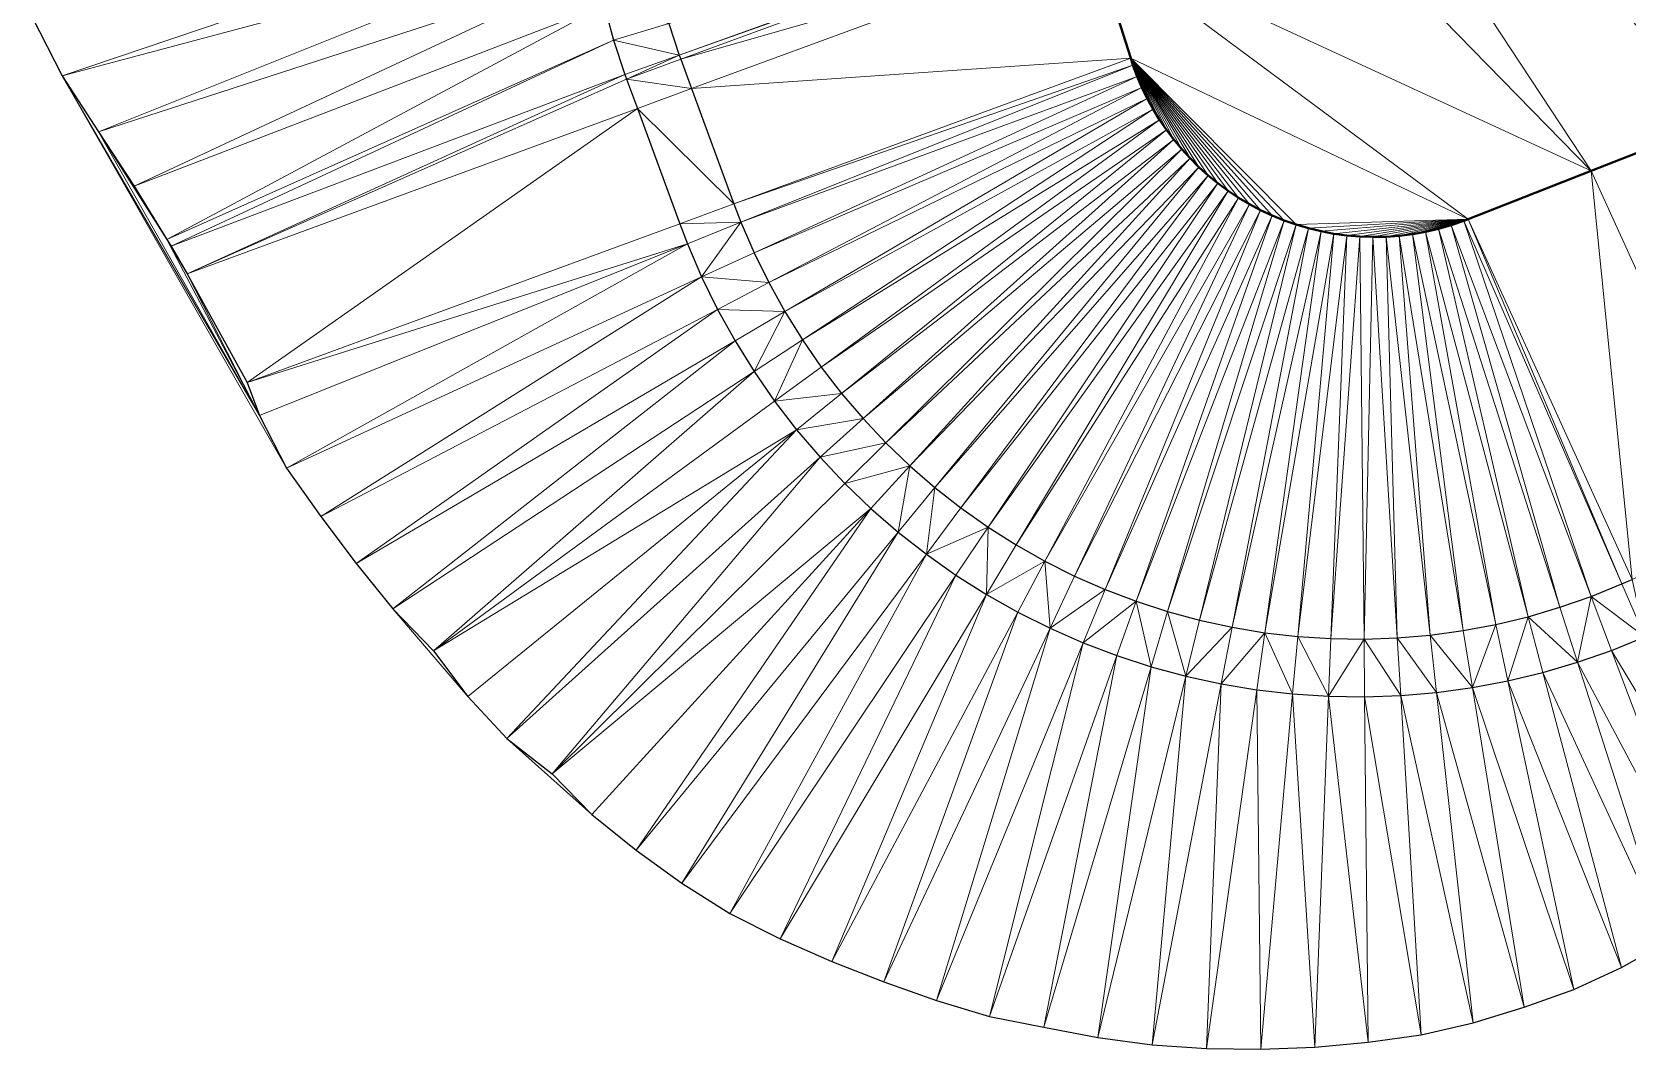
# Model space of a CAD drawing. Header units: metres. Extents: x 246428 to 246884, y 7418966 to 7419490.
# Drawn here: x 246430.2 to 246485.4, y 7418966.3 to 7419001.6 of the extents above; entities that cross this region are included whole.
import ezdxf

# ---------------------------------------------------------------- set-up
doc = ezdxf.new("R2010")
doc.units = ezdxf.units.M
doc.linetypes.add('blank name', pattern=[0])
doc.linetypes.add('HIDDEN', pattern=[9.525, 6.35, -3.175])
doc.layers.add('_12D_UNMAPPED', color=7, linetype='Continuous')
doc.layers.add('BATTER', color=250, linetype='HIDDEN', lineweight=25)
doc.layers.add('DRAINAGE_SWALE', color=7, linetype='CHANNEL_DASHDOT_X4', lineweight=40)
doc.styles.get("Standard").update_dxf_attribs({"font": 'romans.shx', "width": 0.65})
doc.linetypes.add('CHANNEL_DASHDOT_X4', pattern='A,6,-1,1,-1,0.004,[">",Standard,S=4,R=0,X=0,Y=-1.7144],0.004,1,-1,6,-1,1,-1', length=20.008)

msp = doc.modelspace()

# ---------------------------------------------------------------- linework, layer by layer
at = {"layer": '_12D_UNMAPPED', "color": 3, "linetype": 'blank name', "lineweight": 0}
for points in [[(246475.192, 7419026.639, 27.641), (246493.514, 7419000.432, 27.804), (246472.713, 7419022.287, 27.59)], [(246498.174, 7419002.263, 27.849), (246493.514, 7419000.432, 27.804), (246475.192, 7419026.639, 27.641)], [(246488.854, 7418998.6, 27.76), (246470.234, 7419017.934, 27.539), (246472.713, 7419022.287, 27.59)], [(246493.514, 7419000.432, 27.804), (246488.854, 7418998.6, 27.76), (246472.713, 7419022.287, 27.59)], [(246484.194, 7418996.769, 27.716), (246467.754, 7419013.581, 27.488), (246470.234, 7419017.934, 27.539)], [(246488.854, 7418998.6, 27.76), (246484.194, 7418996.769, 27.716), (246470.234, 7419017.934, 27.539)], [(246467.754, 7419013.581, 27.488), (246484.194, 7418996.769, 27.716), (246466.951, 7419004.735, 27.486)], [(246431.213, 7419000.06, 26.857), (246430.159, 7419002.121, 26.742), (246449.35, 7419006.189, 30)], [(246431.213, 7419000.06, 26.857), (246449.35, 7419006.189, 30), (246449.499, 7419004.948, 30)], [(246452.593, 7419000.783, 29.96), (246452.231, 7419001.874, 29.96), (246466.607, 7419005.822, 27.478)], [(246452.593, 7419000.783, 29.96), (246466.607, 7419005.822, 27.478), (246466.623, 7419005.771, 27.478)], [(246452.645, 7419000.64, 29.96), (246452.593, 7419000.783, 29.96), (246466.623, 7419005.771, 27.478)], [(246452.645, 7419000.64, 29.96), (246466.623, 7419005.771, 27.478), (246466.951, 7419004.735, 27.486)], [(246432.472, 7418998.116, 26.991), (246431.213, 7419000.06, 26.857), (246449.499, 7419004.948, 30)], [(246432.472, 7418998.116, 26.991), (246449.499, 7419004.948, 30), (246449.711, 7419003.717, 30)], [(246453.019, 7418999.621, 29.96), (246452.645, 7419000.64, 29.96), (246466.951, 7419004.735, 27.486)], [(246453.019, 7418999.621, 29.96), (246466.951, 7419004.735, 27.486), (246468.236, 7419000.669, 27.519)], [(246466.951, 7419004.735, 27.486), (246479.931, 7418995.093, 27.675), (246468.236, 7419000.669, 27.519)], [(246484.194, 7418996.769, 27.716), (246479.931, 7418995.093, 27.675), (246466.951, 7419004.735, 27.486)], [(246433.702, 7418996.241, 27.106), (246432.472, 7418998.116, 26.991), (246449.711, 7419003.717, 30)], [(246433.702, 7418996.241, 27.106), (246449.711, 7419003.717, 30), (246449.984, 7419002.497, 30)], [(246434.829, 7418994.396, 27.187), (246433.702, 7418996.241, 27.106), (246449.984, 7419002.497, 30)], [(246434.829, 7418994.396, 27.187), (246449.984, 7419002.497, 30), (246450.317, 7419001.292, 30)], [(246450.317, 7419001.292, 30), (246449.984, 7419002.497, 30), (246452.231, 7419001.874, 29.96)], [(246450.317, 7419001.292, 30), (246452.231, 7419001.874, 29.96), (246452.593, 7419000.783, 29.96)], [(246434.981, 7418994.157, 27.197), (246434.829, 7418994.396, 27.187), (246450.317, 7419001.292, 30)], [(246434.981, 7418994.157, 27.197), (246450.317, 7419001.292, 30), (246450.711, 7419000.106, 30)], [(246450.711, 7419000.106, 30), (246450.317, 7419001.292, 30), (246452.593, 7419000.783, 29.96)], [(246450.767, 7418999.951, 30), (246450.711, 7419000.106, 30), (246452.593, 7419000.783, 29.96)], [(246450.767, 7418999.951, 30), (246452.593, 7419000.783, 29.96), (246452.645, 7419000.64, 29.96)], [(246450.767, 7418999.951, 30), (246452.645, 7419000.64, 29.96), (246453.019, 7418999.621, 29.96)], [(246454.486, 7418995.623, 29.96), (246453.019, 7418999.621, 29.96), (246468.236, 7419000.669, 27.519)], [(246454.486, 7418995.623, 29.96), (246468.236, 7419000.669, 27.519), (246468.314, 7419000.434, 27.521)], [(246454.73, 7418994.987, 29.96), (246454.486, 7418995.623, 29.96), (246468.314, 7419000.434, 27.521)], [(246454.73, 7418994.987, 29.96), (246468.314, 7419000.434, 27.521), (246468.46, 7419000.041, 27.524)], [(246470.003, 7418997.521, 27.553), (246469.73, 7418997.851, 27.548), (246468.236, 7419000.669, 27.519)], [(246470.599, 7418996.901, 27.562), (246470.293, 7418997.205, 27.557), (246468.236, 7419000.669, 27.519)], [(246473.138, 7418995.222, 27.598), (246472.738, 7418995.409, 27.593), (246468.236, 7419000.669, 27.519)], [(246469.73, 7418997.851, 27.548), (246469.474, 7418998.192, 27.544), (246468.236, 7419000.669, 27.519)], [(246471.257, 7418996.338, 27.572), (246470.921, 7418996.612, 27.567), (246468.236, 7419000.669, 27.519)], [(246471.608, 7418996.08, 27.577), (246471.257, 7418996.338, 27.572), (246468.236, 7419000.669, 27.519)], [(246471.972, 7418995.839, 27.582), (246471.608, 7418996.08, 27.577), (246468.236, 7419000.669, 27.519)], [(246472.349, 7418995.615, 27.587), (246471.972, 7418995.839, 27.582), (246468.236, 7419000.669, 27.519)], [(246472.738, 7418995.409, 27.593), (246472.349, 7418995.615, 27.587), (246468.236, 7419000.669, 27.519)], [(246473.549, 7418995.055, 27.603), (246473.138, 7418995.222, 27.598), (246468.236, 7419000.669, 27.519)], [(246473.969, 7418994.908, 27.609), (246473.549, 7418995.055, 27.603), (246468.236, 7419000.669, 27.519)], [(246479.931, 7418995.093, 27.675), (246473.969, 7418994.908, 27.609), (246468.236, 7419000.669, 27.519)], [(246470.921, 7418996.612, 27.567), (246470.599, 7418996.901, 27.562), (246468.236, 7419000.669, 27.519)], [(246470.293, 7418997.205, 27.557), (246470.003, 7418997.521, 27.553), (246468.236, 7419000.669, 27.519)], [(246469.474, 7418998.192, 27.544), (246469.235, 7418998.543, 27.54), (246468.236, 7419000.669, 27.519)], [(246469.235, 7418998.543, 27.54), (246469.014, 7418998.905, 27.535), (246468.236, 7419000.669, 27.519)], [(246468.314, 7419000.434, 27.521), (246468.236, 7419000.669, 27.519), (246468.46, 7419000.041, 27.524)], [(246468.46, 7419000.041, 27.524), (246468.236, 7419000.669, 27.519), (246468.626, 7418999.655, 27.528)], [(246468.626, 7418999.655, 27.528), (246468.236, 7419000.669, 27.519), (246468.811, 7418999.276, 27.532)], [(246468.236, 7419000.669, 27.519), (246469.014, 7418998.905, 27.535), (246468.811, 7418999.276, 27.532)], [(246432.472, 7418998.116, 26.991), (246438.049, 7418988.297, 27.338), (246431.213, 7419000.06, 26.857)], [(246438.049, 7418988.297, 27.338), (246438.986, 7418986.474, 27.361), (246431.213, 7419000.06, 26.857)], [(246435.54, 7418993.207, 27.23), (246434.981, 7418994.157, 27.197), (246450.711, 7419000.106, 30)], [(246435.54, 7418993.207, 27.23), (246450.711, 7419000.106, 30), (246450.767, 7418999.951, 30)], [(246451.141, 7418998.932, 30), (246435.54, 7418993.207, 27.23), (246450.767, 7418999.951, 30)], [(246451.141, 7418998.932, 30), (246450.767, 7418999.951, 30), (246453.019, 7418999.621, 29.96)], [(246455.185, 7418993.931, 29.96), (246454.73, 7418994.987, 29.96), (246468.46, 7419000.041, 27.524)], [(246455.185, 7418993.931, 29.96), (246468.46, 7419000.041, 27.524), (246468.626, 7418999.655, 27.528)], [(246454.486, 7418995.623, 29.96), (246451.141, 7418998.932, 30), (246453.019, 7418999.621, 29.96)], [(246455.692, 7418992.898, 29.96), (246455.185, 7418993.931, 29.96), (246468.626, 7418999.655, 27.528)], [(246455.692, 7418992.898, 29.96), (246468.626, 7418999.655, 27.528), (246468.811, 7418999.276, 27.532)], [(246456.249, 7418991.893, 29.96), (246455.692, 7418992.898, 29.96), (246468.811, 7418999.276, 27.532)], [(246469.014, 7418998.905, 27.535), (246456.249, 7418991.893, 29.96), (246468.811, 7418999.276, 27.532)], [(246435.54, 7418993.207, 27.23), (246451.141, 7418998.932, 30), (246437.618, 7418989.432, 27.339)], [(246437.618, 7418989.432, 27.339), (246451.141, 7418998.932, 30), (246452.608, 7418994.934, 30)], [(246452.608, 7418994.934, 30), (246451.141, 7418998.932, 30), (246454.486, 7418995.623, 29.96)], [(246456.857, 7418990.916, 29.96), (246456.249, 7418991.893, 29.96), (246469.014, 7418998.905, 27.535)], [(246456.857, 7418990.916, 29.96), (246469.014, 7418998.905, 27.535), (246469.235, 7418998.543, 27.54)], [(246432.472, 7418998.116, 26.991), (246434.829, 7418994.396, 27.187), (246438.049, 7418988.297, 27.338)], [(246432.472, 7418998.116, 26.991), (246433.702, 7418996.241, 27.106), (246434.829, 7418994.396, 27.187)], [(246457.512, 7418989.971, 29.96), (246456.857, 7418990.916, 29.96), (246469.235, 7418998.543, 27.54)], [(246457.512, 7418989.971, 29.96), (246469.235, 7418998.543, 27.54), (246469.474, 7418998.192, 27.544)], [(246458.214, 7418989.06, 29.96), (246457.512, 7418989.971, 29.96), (246469.474, 7418998.192, 27.544)], [(246458.214, 7418989.06, 29.96), (246469.474, 7418998.192, 27.544), (246469.73, 7418997.851, 27.548)], [(246489.778, 7418984.515, 29.96), (246484.194, 7418996.769, 27.716), (246488.854, 7418998.6, 27.76)], [(246458.96, 7418988.186, 29.96), (246458.214, 7418989.06, 29.96), (246469.73, 7418997.851, 27.548)], [(246458.96, 7418988.186, 29.96), (246469.73, 7418997.851, 27.548), (246470.003, 7418997.521, 27.553)], [(246459.749, 7418987.349, 29.96), (246458.96, 7418988.186, 29.96), (246470.003, 7418997.521, 27.553)], [(246459.749, 7418987.349, 29.96), (246470.003, 7418997.521, 27.553), (246470.293, 7418997.205, 27.557)], [(246460.579, 7418986.554, 29.96), (246459.749, 7418987.349, 29.96), (246470.293, 7418997.205, 27.557)], [(246470.599, 7418996.901, 27.562), (246460.579, 7418986.554, 29.96), (246470.293, 7418997.205, 27.557)], [(246460.579, 7418986.554, 29.96), (246470.599, 7418996.901, 27.562), (246461.448, 7418985.8, 29.96)], [(246461.448, 7418985.8, 29.96), (246470.599, 7418996.901, 27.562), (246470.921, 7418996.612, 27.567)], [(246462.353, 7418985.091, 29.96), (246461.448, 7418985.8, 29.96), (246470.921, 7418996.612, 27.567)], [(246462.353, 7418985.091, 29.96), (246470.921, 7418996.612, 27.567), (246471.257, 7418996.338, 27.572)], [(246485.616, 7418982.618, 29.96), (246479.931, 7418995.093, 27.675), (246484.194, 7418996.769, 27.716)], [(246485.616, 7418982.618, 29.96), (246484.194, 7418996.769, 27.716), (246489.778, 7418984.515, 29.96)], [(246463.293, 7418984.428, 29.96), (246462.353, 7418985.091, 29.96), (246471.257, 7418996.338, 27.572)], [(246463.293, 7418984.428, 29.96), (246471.257, 7418996.338, 27.572), (246471.608, 7418996.08, 27.577)], [(246464.264, 7418983.813, 29.96), (246463.293, 7418984.428, 29.96), (246471.608, 7418996.08, 27.577)], [(246464.264, 7418983.813, 29.96), (246471.608, 7418996.08, 27.577), (246471.972, 7418995.839, 27.582)], [(246452.608, 7418994.934, 30), (246454.486, 7418995.623, 29.96), (246454.73, 7418994.987, 29.96)], [(246465.265, 7418983.247, 29.96), (246464.264, 7418983.813, 29.96), (246471.972, 7418995.839, 27.582)], [(246465.265, 7418983.247, 29.96), (246471.972, 7418995.839, 27.582), (246472.349, 7418995.615, 27.587)], [(246466.293, 7418982.732, 29.96), (246465.265, 7418983.247, 29.96), (246472.349, 7418995.615, 27.587)], [(246466.293, 7418982.732, 29.96), (246472.349, 7418995.615, 27.587), (246472.738, 7418995.409, 27.593)], [(246467.346, 7418982.269, 29.96), (246466.293, 7418982.732, 29.96), (246472.738, 7418995.409, 27.593)], [(246467.346, 7418982.269, 29.96), (246472.738, 7418995.409, 27.593), (246473.138, 7418995.222, 27.598)], [(246437.618, 7418989.432, 27.339), (246452.608, 7418994.934, 30), (246452.874, 7418994.242, 30)], [(246452.874, 7418994.242, 30), (246452.608, 7418994.934, 30), (246454.73, 7418994.987, 29.96)], [(246453.368, 7418993.094, 30), (246452.874, 7418994.242, 30), (246454.73, 7418994.987, 29.96)], [(246453.368, 7418993.094, 30), (246454.73, 7418994.987, 29.96), (246455.185, 7418993.931, 29.96)], [(246468.42, 7418981.859, 29.96), (246467.346, 7418982.269, 29.96), (246473.138, 7418995.222, 27.598)], [(246468.42, 7418981.859, 29.96), (246473.138, 7418995.222, 27.598), (246473.549, 7418995.055, 27.603)], [(246469.514, 7418981.504, 29.96), (246468.42, 7418981.859, 29.96), (246473.549, 7418995.055, 27.603)], [(246469.514, 7418981.504, 29.96), (246473.549, 7418995.055, 27.603), (246473.969, 7418994.908, 27.609)], [(246470.624, 7418981.203, 29.96), (246469.514, 7418981.504, 29.96), (246473.969, 7418994.908, 27.609)], [(246470.624, 7418981.203, 29.96), (246473.969, 7418994.908, 27.609), (246474.397, 7418994.781, 27.614)], [(246474.397, 7418994.781, 27.614), (246473.969, 7418994.908, 27.609), (246479.931, 7418995.093, 27.675)], [(246474.833, 7418994.676, 27.62), (246474.397, 7418994.781, 27.614), (246479.931, 7418995.093, 27.675)], [(246475.275, 7418994.593, 27.625), (246474.833, 7418994.676, 27.62), (246479.931, 7418995.093, 27.675)], [(246475.722, 7418994.533, 27.63), (246475.275, 7418994.593, 27.625), (246479.931, 7418995.093, 27.675)], [(246476.174, 7418994.495, 27.635), (246475.722, 7418994.533, 27.63), (246479.931, 7418995.093, 27.675)], [(246476.628, 7418994.48, 27.641), (246476.174, 7418994.495, 27.635), (246479.931, 7418995.093, 27.675)], [(246477.084, 7418994.488, 27.646), (246476.628, 7418994.48, 27.641), (246479.931, 7418995.093, 27.675)], [(246477.54, 7418994.52, 27.651), (246477.084, 7418994.488, 27.646), (246479.931, 7418995.093, 27.675)], [(246477.995, 7418994.576, 27.656), (246477.54, 7418994.52, 27.651), (246479.931, 7418995.093, 27.675)], [(246478.449, 7418994.656, 27.66), (246477.995, 7418994.576, 27.656), (246479.931, 7418995.093, 27.675)], [(246478.899, 7418994.759, 27.665), (246478.449, 7418994.656, 27.66), (246479.931, 7418995.093, 27.675)], [(246479.344, 7418994.886, 27.669), (246478.899, 7418994.759, 27.665), (246479.931, 7418995.093, 27.675)], [(246483.107, 7418981.648, 29.96), (246478.899, 7418994.759, 27.665), (246479.344, 7418994.886, 27.669)], [(246479.783, 7418995.037, 27.674), (246479.344, 7418994.886, 27.669), (246479.931, 7418995.093, 27.675)], [(246484.193, 7418982.026, 29.96), (246479.344, 7418994.886, 27.669), (246479.783, 7418995.037, 27.674)], [(246484.193, 7418982.026, 29.96), (246483.107, 7418981.648, 29.96), (246479.344, 7418994.886, 27.669)], [(246485.258, 7418982.459, 29.96), (246479.783, 7418995.037, 27.674), (246479.931, 7418995.093, 27.675)], [(246485.258, 7418982.459, 29.96), (246484.193, 7418982.026, 29.96), (246479.783, 7418995.037, 27.674)], [(246485.616, 7418982.618, 29.96), (246485.258, 7418982.459, 29.96), (246479.931, 7418995.093, 27.675)], [(246434.829, 7418994.396, 27.187), (246435.54, 7418993.207, 27.23), (246438.049, 7418988.297, 27.338)], [(246434.829, 7418994.396, 27.187), (246434.981, 7418994.157, 27.197), (246435.54, 7418993.207, 27.23)], [(246438.049, 7418988.297, 27.338), (246437.618, 7418989.432, 27.339), (246452.874, 7418994.242, 30)], [(246438.986, 7418986.474, 27.361), (246438.049, 7418988.297, 27.338), (246452.874, 7418994.242, 30)], [(246438.986, 7418986.474, 27.361), (246452.874, 7418994.242, 30), (246453.368, 7418993.094, 30)], [(246471.747, 7418980.959, 29.96), (246470.624, 7418981.203, 29.96), (246474.397, 7418994.781, 27.614)], [(246471.747, 7418980.959, 29.96), (246474.397, 7418994.781, 27.614), (246474.833, 7418994.676, 27.62)], [(246472.881, 7418980.77, 29.96), (246471.747, 7418980.959, 29.96), (246474.833, 7418994.676, 27.62)], [(246472.881, 7418980.77, 29.96), (246474.833, 7418994.676, 27.62), (246475.275, 7418994.593, 27.625)], [(246474.024, 7418980.639, 29.96), (246472.881, 7418980.77, 29.96), (246475.275, 7418994.593, 27.625)], [(246474.024, 7418980.639, 29.96), (246475.275, 7418994.593, 27.625), (246475.722, 7418994.533, 27.63)], [(246475.171, 7418980.565, 29.96), (246474.024, 7418980.639, 29.96), (246475.722, 7418994.533, 27.63)], [(246475.171, 7418980.565, 29.96), (246475.722, 7418994.533, 27.63), (246476.174, 7418994.495, 27.635)], [(246476.321, 7418980.549, 29.96), (246475.171, 7418980.565, 29.96), (246476.174, 7418994.495, 27.635)], [(246476.321, 7418980.549, 29.96), (246476.174, 7418994.495, 27.635), (246476.628, 7418994.48, 27.641)], [(246477.47, 7418980.589, 29.96), (246476.321, 7418980.549, 29.96), (246476.628, 7418994.48, 27.641)], [(246477.47, 7418980.589, 29.96), (246476.628, 7418994.48, 27.641), (246477.084, 7418994.488, 27.646)], [(246478.616, 7418980.688, 29.96), (246477.084, 7418994.488, 27.646), (246477.54, 7418994.52, 27.651)], [(246478.616, 7418980.688, 29.96), (246477.47, 7418980.589, 29.96), (246477.084, 7418994.488, 27.646)], [(246479.755, 7418980.843, 29.96), (246477.54, 7418994.52, 27.651), (246477.995, 7418994.576, 27.656)], [(246479.755, 7418980.843, 29.96), (246478.616, 7418980.688, 29.96), (246477.54, 7418994.52, 27.651)], [(246480.885, 7418981.055, 29.96), (246477.995, 7418994.576, 27.656), (246478.449, 7418994.656, 27.66)], [(246480.885, 7418981.055, 29.96), (246479.755, 7418980.843, 29.96), (246477.995, 7418994.576, 27.656)], [(246482.004, 7418981.324, 29.96), (246478.449, 7418994.656, 27.66), (246478.899, 7418994.759, 27.665)], [(246482.004, 7418981.324, 29.96), (246480.885, 7418981.055, 29.96), (246478.449, 7418994.656, 27.66)], [(246483.107, 7418981.648, 29.96), (246482.004, 7418981.324, 29.96), (246478.899, 7418994.759, 27.665)], [(246453.368, 7418993.094, 30), (246455.185, 7418993.931, 29.96), (246455.692, 7418992.898, 29.96)], [(246435.54, 7418993.207, 27.23), (246437.618, 7418989.432, 27.339), (246438.049, 7418988.297, 27.338)], [(246440.174, 7418984.793, 27.415), (246438.986, 7418986.474, 27.361), (246453.368, 7418993.094, 30)], [(246440.174, 7418984.793, 27.415), (246453.368, 7418993.094, 30), (246453.919, 7418991.972, 30)], [(246453.919, 7418991.972, 30), (246453.368, 7418993.094, 30), (246455.692, 7418992.898, 29.96)], [(246453.919, 7418991.972, 30), (246455.692, 7418992.898, 29.96), (246456.249, 7418991.893, 29.96)], [(246441.401, 7418983.166, 27.463), (246440.174, 7418984.793, 27.415), (246453.919, 7418991.972, 30)], [(246441.401, 7418983.166, 27.463), (246453.919, 7418991.972, 30), (246454.525, 7418990.879, 30)], [(246454.525, 7418990.879, 30), (246453.919, 7418991.972, 30), (246456.249, 7418991.893, 29.96)], [(246455.185, 7418989.818, 30), (246454.525, 7418990.879, 30), (246456.249, 7418991.893, 29.96)], [(246455.185, 7418989.818, 30), (246456.249, 7418991.893, 29.96), (246456.857, 7418990.916, 29.96)], [(246442.667, 7418981.592, 27.503), (246441.401, 7418983.166, 27.463), (246454.525, 7418990.879, 30)], [(246442.667, 7418981.592, 27.503), (246454.525, 7418990.879, 30), (246455.185, 7418989.818, 30)], [(246455.897, 7418988.791, 30), (246455.185, 7418989.818, 30), (246456.857, 7418990.916, 29.96)], [(246455.897, 7418988.791, 30), (246456.857, 7418990.916, 29.96), (246457.512, 7418989.971, 29.96)], [(246455.897, 7418988.791, 30), (246457.512, 7418989.971, 29.96), (246458.214, 7418989.06, 29.96)], [(246444.073, 7418980.145, 27.559), (246442.667, 7418981.592, 27.503), (246455.185, 7418989.818, 30)], [(246444.073, 7418980.145, 27.559), (246455.185, 7418989.818, 30), (246455.897, 7418988.791, 30)], [(246456.66, 7418987.801, 30), (246444.073, 7418980.145, 27.559), (246455.897, 7418988.791, 30)], [(246456.66, 7418987.801, 30), (246455.897, 7418988.791, 30), (246458.214, 7418989.06, 29.96)], [(246456.66, 7418987.801, 30), (246458.214, 7418989.06, 29.96), (246458.96, 7418988.186, 29.96)], [(246457.471, 7418986.85, 30), (246456.66, 7418987.801, 30), (246458.96, 7418988.186, 29.96)], [(246457.471, 7418986.85, 30), (246458.96, 7418988.186, 29.96), (246459.749, 7418987.349, 29.96)], [(246444.073, 7418980.145, 27.559), (246456.66, 7418987.801, 30), (246445.266, 7418978.561, 27.555)], [(246445.266, 7418978.561, 27.555), (246456.66, 7418987.801, 30), (246446.617, 7418977.109, 27.569)], [(246446.617, 7418977.109, 27.569), (246456.66, 7418987.801, 30), (246457.471, 7418986.85, 30)], [(246458.329, 7418985.941, 30), (246457.471, 7418986.85, 30), (246459.749, 7418987.349, 29.96)], [(246458.329, 7418985.941, 30), (246459.749, 7418987.349, 29.96), (246460.579, 7418986.554, 29.96)], [(246448.192, 7418975.885, 27.62), (246446.617, 7418977.109, 27.569), (246457.471, 7418986.85, 30)], [(246448.192, 7418975.885, 27.62), (246457.471, 7418986.85, 30), (246458.329, 7418985.941, 30)], [(246459.231, 7418985.076, 30), (246458.329, 7418985.941, 30), (246460.579, 7418986.554, 29.96)], [(246460.176, 7418984.257, 30), (246459.231, 7418985.076, 30), (246460.579, 7418986.554, 29.96)], [(246460.176, 7418984.257, 30), (246460.579, 7418986.554, 29.96), (246461.448, 7418985.8, 29.96)], [(246448.192, 7418975.885, 27.62), (246458.329, 7418985.941, 30), (246459.231, 7418985.076, 30)], [(246461.16, 7418983.486, 30), (246460.176, 7418984.257, 30), (246461.448, 7418985.8, 29.96)], [(246461.16, 7418983.486, 30), (246461.448, 7418985.8, 29.96), (246462.353, 7418985.091, 29.96)], [(246449.56, 7418974.471, 27.608), (246448.192, 7418975.885, 27.62), (246459.231, 7418985.076, 30)], [(246451.094, 7418973.24, 27.62), (246449.56, 7418974.471, 27.608), (246459.231, 7418985.076, 30)], [(246451.094, 7418973.24, 27.62), (246459.231, 7418985.076, 30), (246460.176, 7418984.257, 30)], [(246461.16, 7418983.486, 30), (246462.353, 7418985.091, 29.96), (246463.293, 7418984.428, 29.96)], [(246462.181, 7418982.766, 30), (246461.16, 7418983.486, 30), (246463.293, 7418984.428, 29.96)], [(246463.237, 7418982.097, 30), (246462.181, 7418982.766, 30), (246463.293, 7418984.428, 29.96)], [(246463.237, 7418982.097, 30), (246463.293, 7418984.428, 29.96), (246464.264, 7418983.813, 29.96)], [(246452.686, 7418972.092, 27.633), (246451.094, 7418973.24, 27.62), (246460.176, 7418984.257, 30)], [(246452.686, 7418972.092, 27.633), (246460.176, 7418984.257, 30), (246461.16, 7418983.486, 30)], [(246463.237, 7418982.097, 30), (246464.264, 7418983.813, 29.96), (246465.265, 7418983.247, 29.96)], [(246454.34, 7418971.041, 27.649), (246452.686, 7418972.092, 27.633), (246461.16, 7418983.486, 30)], [(246454.34, 7418971.041, 27.649), (246461.16, 7418983.486, 30), (246462.181, 7418982.766, 30)], [(246464.325, 7418981.482, 30), (246463.237, 7418982.097, 30), (246465.265, 7418983.247, 29.96)], [(246465.442, 7418980.922, 30), (246464.325, 7418981.482, 30), (246465.265, 7418983.247, 29.96)], [(246465.442, 7418980.922, 30), (246465.265, 7418983.247, 29.96), (246466.293, 7418982.732, 29.96)], [(246456.091, 7418970.161, 27.681), (246454.34, 7418971.041, 27.649), (246462.181, 7418982.766, 30)], [(246463.237, 7418982.097, 30), (246456.091, 7418970.161, 27.681), (246462.181, 7418982.766, 30)], [(246467.346, 7418982.269, 29.96), (246465.442, 7418980.922, 30), (246466.293, 7418982.732, 29.96)], [(246456.091, 7418970.161, 27.681), (246463.237, 7418982.097, 30), (246457.877, 7418969.377, 27.714)], [(246463.237, 7418982.097, 30), (246464.325, 7418981.482, 30), (246457.877, 7418969.377, 27.714)], [(246466.586, 7418980.419, 30), (246465.442, 7418980.922, 30), (246467.346, 7418982.269, 29.96)], [(246466.586, 7418980.419, 30), (246467.346, 7418982.269, 29.96), (246468.42, 7418981.859, 29.96)], [(246486.056, 7418980.625, 30), (246484.193, 7418982.026, 29.96), (246485.258, 7418982.459, 29.96)], [(246486.056, 7418980.625, 30), (246485.258, 7418982.459, 29.96), (246485.616, 7418982.618, 29.96)], [(246442.667, 7418981.592, 27.503), (246444.073, 7418980.145, 27.559), (246445.266, 7418978.561, 27.555)], [(246467.754, 7418979.974, 30), (246466.586, 7418980.419, 30), (246468.42, 7418981.859, 29.96)], [(246468.943, 7418979.587, 30), (246467.754, 7418979.974, 30), (246468.42, 7418981.859, 29.96)], [(246468.943, 7418979.587, 30), (246468.42, 7418981.859, 29.96), (246469.514, 7418981.504, 29.96)], [(246483.718, 7418979.743, 30), (246482.004, 7418981.324, 29.96), (246483.107, 7418981.648, 29.96)], [(246483.718, 7418979.743, 30), (246483.107, 7418981.648, 29.96), (246484.193, 7418982.026, 29.96)], [(246484.898, 7418980.155, 30), (246483.718, 7418979.743, 30), (246484.193, 7418982.026, 29.96)], [(246484.898, 7418980.155, 30), (246484.193, 7418982.026, 29.96), (246486.056, 7418980.625, 30)], [(246457.877, 7418969.377, 27.714), (246464.325, 7418981.482, 30), (246459.686, 7418968.676, 27.745)], [(246464.325, 7418981.482, 30), (246465.442, 7418980.922, 30), (246459.686, 7418968.676, 27.745)], [(246470.149, 7418979.26, 30), (246468.943, 7418979.587, 30), (246469.514, 7418981.504, 29.96)], [(246470.149, 7418979.26, 30), (246469.514, 7418981.504, 29.96), (246470.624, 7418981.203, 29.96)], [(246470.149, 7418979.26, 30), (246470.624, 7418981.203, 29.96), (246471.747, 7418980.959, 29.96)], [(246480.075, 7418978.869, 30), (246479.755, 7418980.843, 29.96), (246480.885, 7418981.055, 29.96)], [(246481.303, 7418979.1, 30), (246480.075, 7418978.869, 30), (246480.885, 7418981.055, 29.96)], [(246481.303, 7418979.1, 30), (246480.885, 7418981.055, 29.96), (246482.004, 7418981.324, 29.96)], [(246482.519, 7418979.391, 30), (246481.303, 7418979.1, 30), (246482.004, 7418981.324, 29.96)], [(246483.718, 7418979.743, 30), (246482.519, 7418979.391, 30), (246482.004, 7418981.324, 29.96)], [(246459.686, 7418968.676, 27.745), (246465.442, 7418980.922, 30), (246461.5, 7418968.025, 27.767)], [(246465.442, 7418980.922, 30), (246466.586, 7418980.419, 30), (246461.5, 7418968.025, 27.767)], [(246471.371, 7418978.994, 30), (246470.149, 7418979.26, 30), (246471.747, 7418980.959, 29.96)], [(246471.371, 7418978.994, 30), (246471.747, 7418980.959, 29.96), (246472.881, 7418980.77, 29.96)], [(246472.604, 7418978.79, 30), (246471.371, 7418978.994, 30), (246472.881, 7418980.77, 29.96)], [(246473.845, 7418978.647, 30), (246472.604, 7418978.79, 30), (246472.881, 7418980.77, 29.96)], [(246473.845, 7418978.647, 30), (246472.881, 7418980.77, 29.96), (246474.024, 7418980.639, 29.96)], [(246475.093, 7418978.567, 30), (246473.845, 7418978.647, 30), (246474.024, 7418980.639, 29.96)], [(246475.093, 7418978.567, 30), (246474.024, 7418980.639, 29.96), (246475.171, 7418980.565, 29.96)], [(246475.093, 7418978.567, 30), (246475.171, 7418980.565, 29.96), (246476.321, 7418980.549, 29.96)], [(246476.342, 7418978.549, 30), (246475.093, 7418978.567, 30), (246476.321, 7418980.549, 29.96)], [(246477.591, 7418978.593, 30), (246476.321, 7418980.549, 29.96), (246477.47, 7418980.589, 29.96)], [(246477.591, 7418978.593, 30), (246476.342, 7418978.549, 30), (246476.321, 7418980.549, 29.96)], [(246478.837, 7418978.7, 30), (246477.47, 7418980.589, 29.96), (246478.616, 7418980.688, 29.96)], [(246478.837, 7418978.7, 30), (246477.591, 7418978.593, 30), (246477.47, 7418980.589, 29.96)], [(246480.075, 7418978.869, 30), (246478.616, 7418980.688, 29.96), (246479.755, 7418980.843, 29.96)], [(246480.075, 7418978.869, 30), (246478.837, 7418978.7, 30), (246478.616, 7418980.688, 29.96)], [(246484.898, 7418980.155, 30), (246486.056, 7418980.625, 30), (246489.809, 7418972.004, 28.433)], [(246461.5, 7418968.025, 27.767), (246466.586, 7418980.419, 30), (246463.34, 7418967.471, 27.79)], [(246466.586, 7418980.419, 30), (246467.754, 7418979.974, 30), (246463.34, 7418967.471, 27.79)], [(246463.34, 7418967.471, 27.79), (246467.754, 7418979.974, 30), (246465.224, 7418967.1, 27.829)], [(246467.754, 7418979.974, 30), (246468.943, 7418979.587, 30), (246465.224, 7418967.1, 27.829)], [(246483.718, 7418979.743, 30), (246484.898, 7418980.155, 30), (246488.345, 7418971.013, 28.372)], [(246488.345, 7418971.013, 28.372), (246484.898, 7418980.155, 30), (246489.809, 7418972.004, 28.433)], [(246465.224, 7418967.1, 27.829), (246468.943, 7418979.587, 30), (246467.095, 7418966.748, 27.853)], [(246468.943, 7418979.587, 30), (246470.149, 7418979.26, 30), (246467.095, 7418966.748, 27.853)], [(246481.303, 7418979.1, 30), (246482.519, 7418979.391, 30), (246485.244, 7418969.171, 28.237)], [(246482.519, 7418979.391, 30), (246483.718, 7418979.743, 30), (246486.823, 7418970.068, 28.306)], [(246485.244, 7418969.171, 28.237), (246482.519, 7418979.391, 30), (246486.823, 7418970.068, 28.306)], [(246486.823, 7418970.068, 28.306), (246483.718, 7418979.743, 30), (246488.345, 7418971.013, 28.372)], [(246467.095, 7418966.748, 27.853), (246470.149, 7418979.26, 30), (246468.974, 7418966.494, 27.879)], [(246470.149, 7418979.26, 30), (246471.371, 7418978.994, 30), (246468.974, 7418966.494, 27.879)], [(246468.974, 7418966.494, 27.879), (246471.371, 7418978.994, 30), (246470.86, 7418966.368, 27.909)], [(246471.371, 7418978.994, 30), (246472.604, 7418978.79, 30), (246470.86, 7418966.368, 27.909)], [(246470.86, 7418966.368, 27.909), (246472.604, 7418978.79, 30), (246472.742, 7418966.344, 27.941)], [(246472.604, 7418978.79, 30), (246473.845, 7418978.647, 30), (246472.742, 7418966.344, 27.941)], [(246478.837, 7418978.7, 30), (246480.075, 7418978.869, 30), (246481.869, 7418967.791, 28.13)], [(246480.075, 7418978.869, 30), (246481.303, 7418979.1, 30), (246483.588, 7418968.41, 28.178)], [(246481.869, 7418967.791, 28.13), (246480.075, 7418978.869, 30), (246483.588, 7418968.41, 28.178)], [(246483.588, 7418968.41, 28.178), (246481.303, 7418979.1, 30), (246485.244, 7418969.171, 28.237)], [(246472.742, 7418966.344, 27.941), (246473.845, 7418978.647, 30), (246474.613, 7418966.414, 27.973)], [(246473.845, 7418978.647, 30), (246475.093, 7418978.567, 30), (246474.613, 7418966.414, 27.973)], [(246474.613, 7418966.414, 27.973), (246475.093, 7418978.567, 30), (246476.469, 7418966.578, 28.005)], [(246475.093, 7418978.567, 30), (246476.342, 7418978.549, 30), (246476.469, 7418966.578, 28.005)], [(246476.342, 7418978.549, 30), (246477.591, 7418978.593, 30), (246478.305, 7418966.833, 28.036)], [(246476.469, 7418966.578, 28.005), (246476.342, 7418978.549, 30), (246478.305, 7418966.833, 28.036)], [(246477.591, 7418978.593, 30), (246478.837, 7418978.7, 30), (246480.108, 7418967.252, 28.08)], [(246478.305, 7418966.833, 28.036), (246477.591, 7418978.593, 30), (246480.108, 7418967.252, 28.08)], [(246480.108, 7418967.252, 28.08), (246478.837, 7418978.7, 30), (246481.869, 7418967.791, 28.13)], [(246446.617, 7418977.109, 27.569), (246448.192, 7418975.885, 27.62), (246449.56, 7418974.471, 27.608)]]:
    msp.add_3dface(points, dxfattribs=at)
at = {"layer": 'BATTER'}
for points in [[(246430.159, 7419002.121, 26.742), (246431.213, 7419000.06, 26.857), (246432.472, 7418998.116, 26.991), (246433.702, 7418996.241, 27.106), (246434.829, 7418994.396, 27.187), (246434.981, 7418994.157, 27.197), (246435.54, 7418993.207, 27.23), (246437.618, 7418989.432, 27.339), (246438.049, 7418988.297, 27.338), (246438.986, 7418986.474, 27.361), (246440.174, 7418984.793, 27.415), (246441.401, 7418983.166, 27.463), (246442.667, 7418981.592, 27.503), (246444.073, 7418980.145, 27.559), (246445.266, 7418978.561, 27.555), (246446.617, 7418977.109, 27.569), (246448.192, 7418975.885, 27.62), (246449.56, 7418974.471, 27.608), (246451.094, 7418973.24, 27.62), (246452.686, 7418972.092, 27.633), (246454.34, 7418971.041, 27.649), (246456.091, 7418970.161, 27.681), (246457.877, 7418969.377, 27.714), (246459.686, 7418968.676, 27.745), (246461.5, 7418968.025, 27.767), (246463.34, 7418967.471, 27.79), (246465.224, 7418967.1, 27.829), (246467.095, 7418966.748, 27.853), (246468.974, 7418966.494, 27.879), (246470.86, 7418966.368, 27.909), (246472.742, 7418966.344, 27.941), (246474.613, 7418966.414, 27.973), (246476.469, 7418966.578, 28.005), (246478.305, 7418966.833, 28.036), (246480.108, 7418967.252, 28.08), (246481.869, 7418967.791, 28.13), (246483.588, 7418968.41, 28.178), (246485.244, 7418969.171, 28.237), (246486.823, 7418970.068, 28.306)], [(246449.984, 7419002.497, 30), (246450.317, 7419001.292, 30), (246450.711, 7419000.106, 30), (246450.767, 7418999.951, 30), (246451.141, 7418998.932, 30), (246452.608, 7418994.934, 30), (246452.874, 7418994.242, 30), (246453.368, 7418993.094, 30), (246453.919, 7418991.972, 30), (246454.525, 7418990.879, 30), (246455.185, 7418989.818, 30), (246455.897, 7418988.791, 30), (246456.66, 7418987.801, 30), (246457.471, 7418986.85, 30), (246458.329, 7418985.941, 30), (246459.231, 7418985.076, 30), (246460.176, 7418984.257, 30), (246461.16, 7418983.486, 30), (246462.181, 7418982.766, 30), (246463.237, 7418982.097, 30), (246464.325, 7418981.482, 30), (246465.442, 7418980.922, 30), (246466.586, 7418980.419, 30), (246467.754, 7418979.974, 30), (246468.943, 7418979.587, 30), (246470.149, 7418979.26, 30), (246471.371, 7418978.994, 30), (246472.604, 7418978.79, 30), (246473.845, 7418978.647, 30), (246475.093, 7418978.567, 30), (246476.342, 7418978.549, 30), (246477.591, 7418978.593, 30), (246478.837, 7418978.7, 30), (246480.075, 7418978.869, 30), (246481.303, 7418979.1, 30), (246482.519, 7418979.391, 30), (246483.718, 7418979.743, 30), (246484.898, 7418980.155, 30), (246486.056, 7418980.625, 30)], [(246449.984, 7419002.497, 30), (246450.317, 7419001.292, 30), (246450.711, 7419000.106, 30), (246450.767, 7418999.951, 30), (246451.141, 7418998.932, 30), (246452.608, 7418994.934, 30), (246452.874, 7418994.242, 30), (246453.368, 7418993.094, 30), (246453.919, 7418991.972, 30), (246454.525, 7418990.879, 30), (246455.185, 7418989.818, 30), (246455.897, 7418988.791, 30), (246456.66, 7418987.801, 30), (246457.471, 7418986.85, 30), (246458.329, 7418985.941, 30), (246459.231, 7418985.076, 30), (246460.176, 7418984.257, 30), (246461.16, 7418983.486, 30), (246462.181, 7418982.766, 30), (246463.237, 7418982.097, 30), (246464.325, 7418981.482, 30), (246465.442, 7418980.922, 30), (246466.586, 7418980.419, 30), (246467.754, 7418979.974, 30), (246468.943, 7418979.587, 30), (246470.149, 7418979.26, 30), (246471.371, 7418978.994, 30), (246472.604, 7418978.79, 30), (246473.845, 7418978.647, 30), (246475.093, 7418978.567, 30), (246476.342, 7418978.549, 30), (246477.591, 7418978.593, 30), (246478.837, 7418978.7, 30), (246480.075, 7418978.869, 30), (246481.303, 7418979.1, 30), (246482.519, 7418979.391, 30), (246483.718, 7418979.743, 30), (246484.898, 7418980.155, 30), (246486.056, 7418980.625, 30)], [(246452.231, 7419001.874, 29.96), (246452.593, 7419000.783, 29.96), (246452.645, 7419000.64, 29.96), (246453.019, 7418999.621, 29.96), (246454.486, 7418995.623, 29.96), (246454.73, 7418994.987, 29.96), (246455.185, 7418993.931, 29.96), (246455.692, 7418992.898, 29.96), (246456.249, 7418991.893, 29.96), (246456.857, 7418990.916, 29.96), (246457.512, 7418989.971, 29.96), (246458.214, 7418989.06, 29.96), (246458.96, 7418988.186, 29.96), (246459.749, 7418987.349, 29.96), (246460.579, 7418986.554, 29.96), (246461.448, 7418985.8, 29.96), (246462.353, 7418985.091, 29.96), (246463.293, 7418984.428, 29.96), (246464.264, 7418983.813, 29.96), (246465.265, 7418983.247, 29.96), (246466.293, 7418982.732, 29.96), (246467.346, 7418982.269, 29.96), (246468.42, 7418981.859, 29.96), (246469.514, 7418981.504, 29.96), (246470.624, 7418981.203, 29.96), (246471.747, 7418980.959, 29.96), (246472.881, 7418980.77, 29.96), (246474.024, 7418980.639, 29.96), (246475.171, 7418980.565, 29.96), (246476.321, 7418980.549, 29.96), (246477.47, 7418980.589, 29.96), (246478.616, 7418980.688, 29.96), (246479.755, 7418980.843, 29.96), (246480.885, 7418981.055, 29.96), (246482.004, 7418981.324, 29.96), (246483.107, 7418981.648, 29.96), (246484.193, 7418982.026, 29.96), (246485.258, 7418982.459, 29.96), (246485.616, 7418982.618, 29.96)]]:
    msp.add_polyline3d(points, dxfattribs=at)
at = {"layer": 'DRAINAGE_SWALE'}
msp.add_polyline3d([(246466.951, 7419004.735, 27.486), (246468.236, 7419000.669, 27.519), (246468.314, 7419000.434, 27.521), (246468.46, 7419000.041, 27.524), (246468.626, 7418999.655, 27.528), (246468.811, 7418999.276, 27.532), (246469.014, 7418998.905, 27.535), (246469.235, 7418998.543, 27.54), (246469.474, 7418998.192, 27.544), (246469.73, 7418997.851, 27.548), (246470.003, 7418997.521, 27.553), (246470.293, 7418997.205, 27.557), (246470.599, 7418996.901, 27.562), (246470.921, 7418996.612, 27.567), (246471.257, 7418996.338, 27.572), (246471.608, 7418996.08, 27.577), (246471.972, 7418995.839, 27.582), (246472.349, 7418995.615, 27.587), (246472.738, 7418995.409, 27.593), (246473.138, 7418995.222, 27.598), (246473.549, 7418995.055, 27.603), (246473.969, 7418994.908, 27.609), (246474.397, 7418994.781, 27.614), (246474.833, 7418994.676, 27.62), (246475.275, 7418994.593, 27.625), (246475.722, 7418994.533, 27.63), (246476.174, 7418994.495, 27.635), (246476.628, 7418994.48, 27.641), (246477.084, 7418994.488, 27.646), (246477.54, 7418994.52, 27.651), (246477.995, 7418994.576, 27.656), (246478.449, 7418994.656, 27.66), (246478.899, 7418994.759, 27.665), (246479.344, 7418994.886, 27.669), (246479.783, 7418995.037, 27.674), (246479.931, 7418995.093, 27.675), (246484.194, 7418996.769, 27.716), (246488.854, 7418998.6, 27.76)], dxfattribs=at)

doc.saveas('drawing.dxf')
